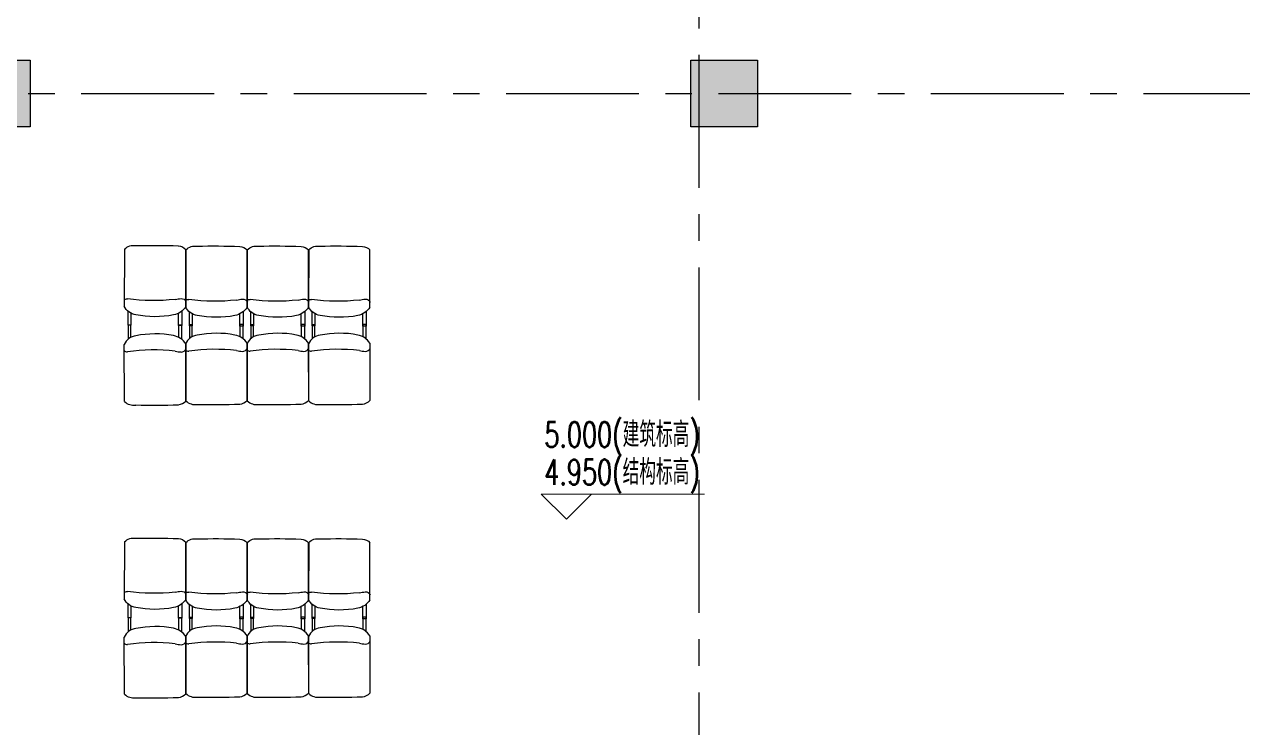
# Model space of a CAD drawing. Extents: x 824790 to 973415, y 4290613 to 4374713.
# Drawn here: x 843842 to 858410, y 4330616 to 4339022 of the extents above; entities that cross this region are included whole.
import ezdxf
from ezdxf.enums import TextEntityAlignment as Align

# ---------------------------------------------------------------- set-up
doc = ezdxf.new("R2010")
doc.units = 0
doc.header["$LTSCALE"] = 1000
doc.header["$MEASUREMENT"] = 0
for name, pattern in [('ACAD_ISO08W100', [36, 24, -3, 6, -3]), ('CENTER', [50.8, 31.75, -6.35, 6.35, -6.35]), ('DOTE', [2.42, 2, -0.2, 0.02, -0.2])]:
    doc.linetypes.add(name, pattern=pattern)
for name, color, linetype in [('A-DOTE', 8, 'ACAD_ISO08W100'), ('A-FUR', 251, 'CONTINUOUS'), ('DOTE', 17, 'DOTE'), ('HATCH-F252', 252, 'CONTINUOUS'), ('S-COLUMN', 1, 'CONTINUOUS'), ('柱子', 9, 'CONTINUOUS')]:
    doc.layers.add(name, color=color, linetype=linetype)
doc.layers.add('A_LEVEL', color=135, linetype='CONTINUOUS', lineweight=0)
doc.styles.add('MEN', font='tjromans.shx', dxfattribs={"width": 0.7, "bigfont": 'tjhztxt.shx'})

# ---------------------------------------------------------------- blocks, each defined once
blk = doc.blocks.new('h-wrt')
at = {"layer": 'A-DOTE', "linetype": 'CENTER', "ltscale": 0.05}
for p, q in [((-2588728.9, -1784214.6), (-2588728.9, -1744636.2)), ((-2603736, -1760229), (-2483728.3, -1760229))]:
    blk.add_line(p, q, dxfattribs=at)
blk = doc.blocks.new('h-fewfwef')
at = {"layer": 'A-FUR'}
for p, q in [((-3088873, -1341988), (-3088873, -1342323)), ((-3088808, -1341988), (-3088873, -1341988)), ((-3088808, -1342279), (-3088808, -1341988)), ((-3087665, -1341983), (-3087665, -1342276)), ((-3087585, -1341983), (-3087665, -1341983)), ((-3087585, -1342328), (-3087585, -1341983)), ((-3088957, -1343809), (-3088962, -1342448)), ((-3087491, -1342433), (-3087491, -1343803))]:
    blk.add_line(p, q, dxfattribs=at)
for centre, radius, start, end in [((-3088647, -1342579), 341, 96.2795, 157.4325), ((-3088222, -1344490), 2297, 79.0014, 101.6279), ((-3087869, -1342676), 449, 32.7536, 79.0014), ((-3088899, -1342540), 82.4, 214.7087, 278.0538), ((-3088258, -1347073), 4496, 83.4336, 98.0538), ((-3087515, -1341501), 1129, 258.3164, 265.4315), ((-3087596, -1342509), 118, 265.4315, 338.5532), ((-3088740, -1343588), 310, 225.6627, 279.4043), ((-3088277, -1328839), 15060, 268.4306, 272.3125), ((-3087698, -1343596), 292, 275.5476, 314.9855)]:
    blk.add_arc(centre, radius, start, end, dxfattribs=at)
blk = doc.blocks.new('h-qwwe')
at = {"layer": 'HATCH-F252'}
blk.add_hatch(color=256, dxfattribs=at).paths.add_polyline_path([(-400, 400), (400, 400), (400, -400), (-400, -400)])
at = {"layer": 'S-COLUMN', "color": 1}
blk.add_lwpolyline([(-400, 400), (400, 400), (400, -400), (-400, -400)], close=True, dxfattribs=at)
blk = doc.blocks.new('h-800zhu')
at = {"layer": '柱子'}
for p in [(-2597129, -1396131), (-2588429, -1396131)]:
    blk.add_blockref('h-qwwe', p, dxfattribs=at)

msp = doc.modelspace()

# ---------------------------------------------------------------- linework, layer by layer
at = {"layer": 'A_LEVEL'}
msp.add_lwpolyline([(850623.1, 4333406.8), (850323.1, 4333106.8), (850023.1, 4333406.8), (851973.4, 4333406.8)], dxfattribs=at)

# ---------------------------------------------------------------- block references
at = {"layer": 'A-FUR', "xscale": -0.5, "yscale": 0.5, "zscale": 0.5, "rotation": 180}
for p in [(2389518.2, 3664431.2), (2390252.4, 3664423.8), (2390986.6, 3664423.8), (2391720.7, 3664423.8), (2389518.2, 3660932.6), (2390252.4, 3660925.2), (2390986.6, 3660925.2), (2391720.7, 3660925.2)]:
    msp.add_blockref('h-fewfwef', p, dxfattribs=at)
at = {"layer": 'A-FUR', "xscale": 0.5, "yscale": 0.5, "zscale": 0.5}
for p in [(2389518.2, 5006419), (2390252.4, 5006426.4), (2390986.6, 5006426.4), (2391720.7, 5006426.4), (2389518.2, 5002920.4), (2390252.4, 5002927.8), (2390986.6, 5002927.8), (2391720.7, 5002927.8)]:
    msp.add_blockref('h-fewfwef', p, dxfattribs=at)
at = {"layer": 'DOTE'}
msp.add_blockref('h-wrt', (3440638.8, 6098424.3), dxfattribs=at)
at = {"layer": 'S-COLUMN'}
msp.add_blockref('h-800zhu', (3440638.8, 5734326.8), dxfattribs=at)

# ---------------------------------------------------------------- texts
at = {"layer": 'A_LEVEL', "style": 'MEN', "width": 0.7}
for tag, p in [('5.000(建筑标高)', (851920.2, 4333968.6, -0.3)), ('4.950(结构标高)', (851920.2, 4333519.1, -0.3))]:
    msp.add_attdef(tag, text='1', height=300, dxfattribs=at).set_placement(p, align=Align.RIGHT)

doc.saveas('drawing.dxf')
